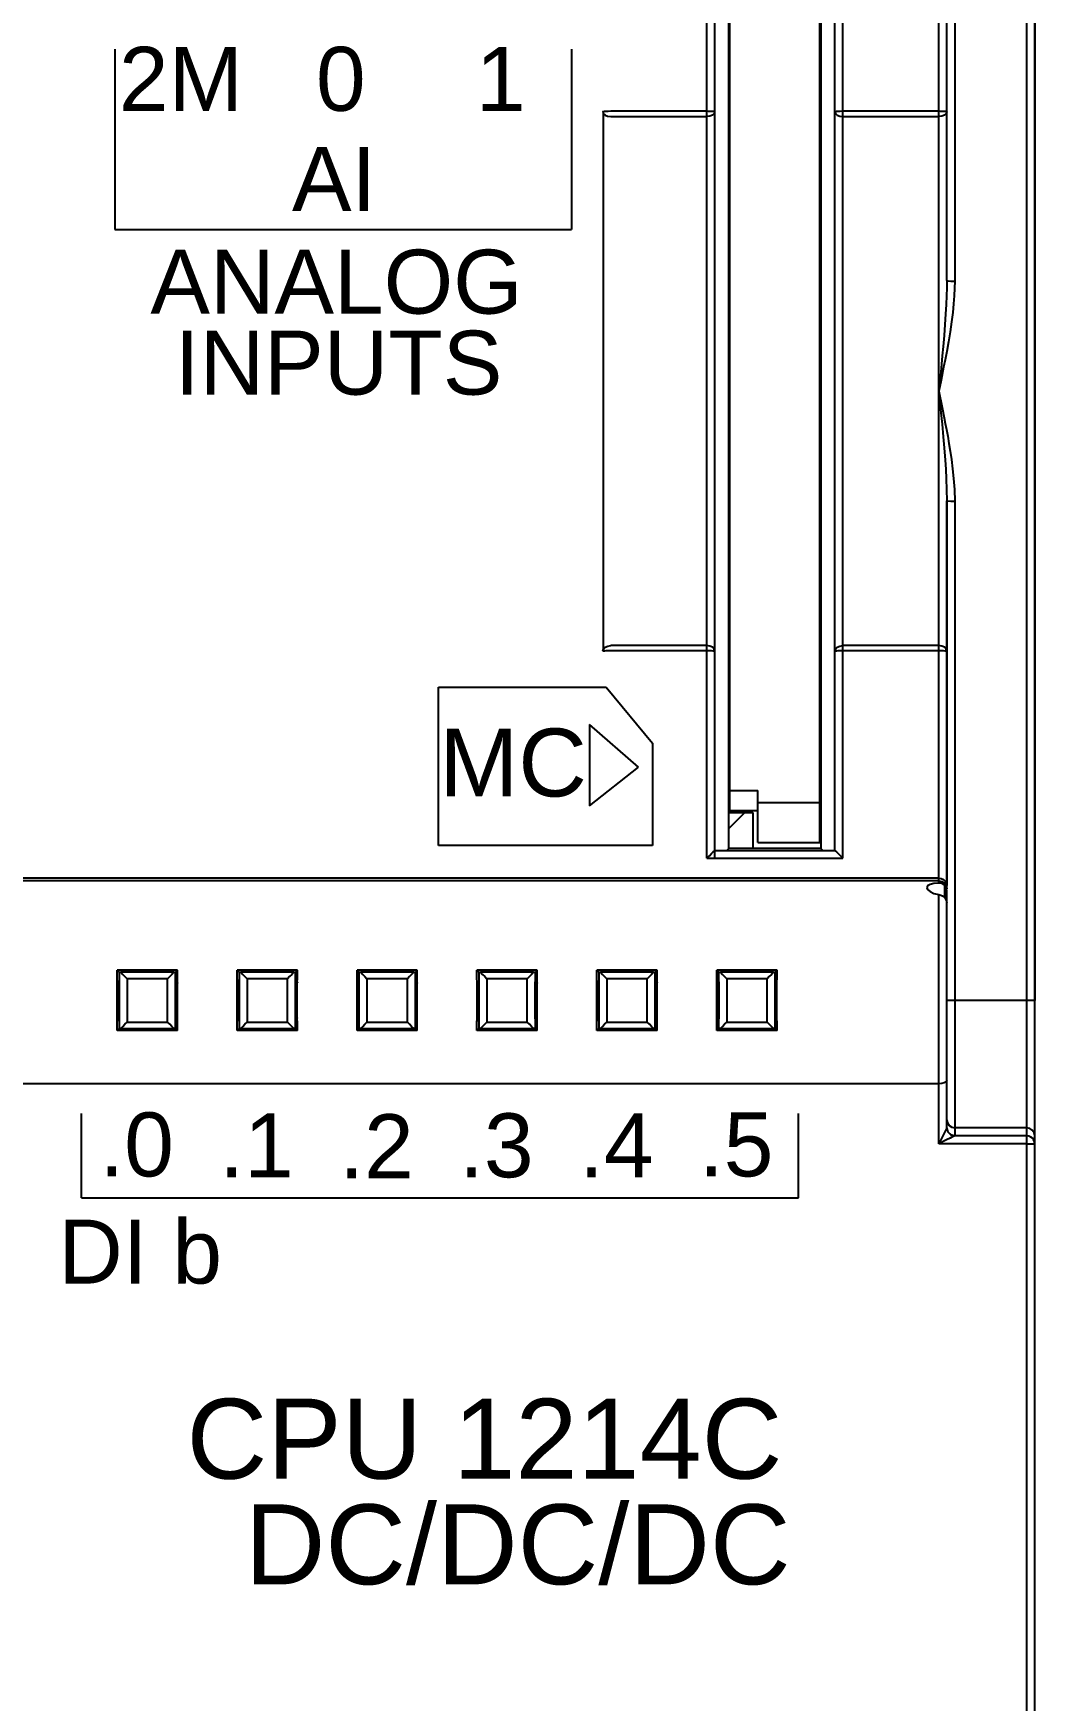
# Model space of a CAD drawing. Header units: inches. Extents: x 57 to 2760, y -193 to 2149.
# Drawn here: x 324.92 to 349.97, y 1948.28 to 1989.98 of the extents above; entities that cross this region are included whole.
import ezdxf

# ---------------------------------------------------------------- set-up
doc = ezdxf.new("R2010")
doc.units = ezdxf.units.IN
doc.header["$MEASUREMENT"] = 0
doc.styles.get("Standard").update_dxf_attribs({"font": 'arial.ttf'})

msp = doc.modelspace()

# ---------------------------------------------------------------- linework, layer by layer
at = {"color": 7, "linetype": 'Continuous'}
for p, q in [((349.97114, 2002.39462), (349.97114, 1965.79462)), ((349.97114, 1903.19462), (349.97114, 2002.39462)), ((349.77114, 1906.56641), (349.77114, 1999.02283)), ((347.57114, 1968.73047), (347.57114, 1996.3686)), ((347.77114, 1983.79926), (347.77114, 1995.96728)), ((341.77114, 1969.35255), (341.77114, 1994.26449)), ((341.97114, 1988.21393), (341.97114, 1994.0456)), ((344.97114, 1969.54462), (344.97114, 1994.0456)), ((345.17114, 1969.35255), (345.17114, 1994.26449)), ((342.32114, 1969.59462), (342.32114, 1993.99462)), ((344.59614, 1969.74462), (344.59614, 1993.84462)), ((344.62114, 1993.99462), (344.62114, 1969.59462)), ((347.97114, 1993.49659), (347.97114, 1983.78125)), ((342.34614, 1970.54462), (342.34614, 1993.04462)), ((341.97114, 1974.33236), (341.97114, 1988.21393)), ((339.17114, 1988.02583), (339.17114, 1974.52674)), ((339.36428, 1988.03863), (341.76428, 1988.03863)), ((339.36428, 1987.89965), (341.76428, 1987.89965)), ((345.17114, 1988.03863), (347.57114, 1988.03863)), ((345.17114, 1987.89965), (347.57114, 1987.89965)), ((347.65832, 1981.91207), (347.61933, 1981.50969)), ((347.69376, 1981.6297), (347.62846, 1981.30863)), ((347.61933, 1981.50969), (347.57114, 1981.03199)), ((347.62846, 1981.30863), (347.57119, 1981.03233)), ((347.57114, 1981.03267), (347.62608, 1980.48724)), ((347.57119, 1981.03233), (347.65601, 1980.62095)), ((347.62608, 1980.48724), (347.65318, 1980.20882)), ((347.77114, 1978.29232), (347.77114, 1968.66673)), ((347.77114, 1968.58396), (347.77114, 1978.29232)), ((347.97114, 1978.27982), (347.97114, 1962.41023)), ((341.76639, 1974.66782), (339.36639, 1974.66782)), ((341.76639, 1974.5357), (339.36639, 1974.5357)), ((347.57114, 1974.66782), (345.17114, 1974.66782)), ((347.57114, 1974.5357), (345.17114, 1974.5357)), ((341.97114, 1969.35255), (341.97114, 1974.43676)), ((342.34614, 1973.59462), (342.32114, 1973.59462)), ((342.34614, 1971.04462), (343.04614, 1971.04462)), ((343.04614, 1969.74462), (343.04614, 1971.04462)), ((343.04614, 1970.74462), (344.59614, 1970.74462)), ((342.32114, 1970.49462), (342.92114, 1970.49462)), ((342.32114, 1970.09462), (342.72114, 1970.49462)), ((342.34614, 1970.54462), (343.04614, 1970.54462)), ((342.92114, 1970.49462), (342.92114, 1969.59462)), ((341.97098, 1969.54462), (344.9713, 1969.54462)), ((341.97114, 1969.54462), (344.97114, 1969.54462)), ((342.32114, 1969.59462), (342.27114, 1969.54462)), ((344.62114, 1969.59462), (342.32114, 1969.59462)), ((343.04614, 1969.74462), (344.59614, 1969.74462)), ((344.62114, 1969.59462), (344.67114, 1969.54462)), ((341.77114, 1969.35255), (345.17114, 1969.35255)), ((347.57114, 1968.8506), (295.12114, 1968.8506)), ((347.57114, 1968.7832), (295.12114, 1968.7832)), ((347.72114, 1968.36352), (347.72114, 1968.67134)), ((347.75824, 1968.61271), (347.72114, 1968.67134)), ((347.75592, 1968.66021), (347.77114, 1968.58396)), ((347.77114, 1968.54547), (347.75824, 1968.61271)), ((347.57114, 1962.21162), (347.57114, 1968.44026)), ((347.77114, 1962.60947), (347.77114, 1968.54547)), ((328.52449, 1966.54797), (327.01779, 1966.54797)), ((327.06438, 1966.50138), (327.01779, 1966.54797)), ((328.4779, 1966.50138), (328.52449, 1966.54797)), ((331.52449, 1966.54797), (330.01779, 1966.54797)), ((330.06438, 1966.50138), (330.01779, 1966.54797)), ((331.4779, 1966.50138), (331.52449, 1966.54797)), ((334.52449, 1966.54797), (333.01779, 1966.54797)), ((333.06438, 1966.50138), (333.01779, 1966.54797)), ((334.4779, 1966.50138), (334.52449, 1966.54797)), ((337.52449, 1966.54797), (336.01779, 1966.54797)), ((336.06438, 1966.50138), (336.01779, 1966.54797)), ((337.4779, 1966.50138), (337.52449, 1966.54797)), ((340.52449, 1966.54797), (339.01779, 1966.54797)), ((339.06438, 1966.50138), (339.01779, 1966.54797)), ((340.4779, 1966.50138), (340.52449, 1966.54797)), ((343.52449, 1966.54797), (342.01779, 1966.54797)), ((342.06438, 1966.50138), (342.01779, 1966.54797)), ((343.4779, 1966.50138), (343.52449, 1966.54797)), ((327.03803, 1966.29457), (327.01876, 1966.2227)), ((327.04568, 1966.02323), (327.04433, 1966.13353)), ((327.06438, 1966.50138), (327.10823, 1966.5006)), ((328.43405, 1966.5006), (327.10823, 1966.5006)), ((328.27715, 1966.33677), (327.26513, 1966.33677)), ((328.43405, 1966.5006), (328.4779, 1966.50138)), ((328.52378, 1966.3099), (328.50425, 1966.29457)), ((328.50425, 1966.29457), (328.52352, 1966.2227)), ((330.03803, 1966.29457), (330.01876, 1966.2227)), ((330.04568, 1966.02323), (330.04433, 1966.13353)), ((330.06438, 1966.50138), (330.10823, 1966.5006)), ((331.43405, 1966.5006), (330.10823, 1966.5006)), ((331.27715, 1966.33677), (330.26513, 1966.33677)), ((331.43405, 1966.5006), (331.4779, 1966.50138)), ((331.52378, 1966.3099), (331.50425, 1966.29457)), ((331.50425, 1966.29457), (331.52352, 1966.2227)), ((333.03803, 1966.29457), (333.01876, 1966.2227)), ((333.04568, 1966.02323), (333.04433, 1966.13353)), ((333.06438, 1966.50138), (333.10823, 1966.5006)), ((334.43405, 1966.5006), (333.10823, 1966.5006)), ((334.27715, 1966.33677), (333.26513, 1966.33677)), ((334.43405, 1966.5006), (334.4779, 1966.50138)), ((334.52378, 1966.3099), (334.50425, 1966.29457)), ((334.50425, 1966.29457), (334.52352, 1966.2227)), ((336.03803, 1966.29457), (336.01876, 1966.2227)), ((336.04568, 1966.02323), (336.04433, 1966.13353)), ((336.06438, 1966.50138), (336.09361, 1966.50086)), ((336.09361, 1966.50086), (336.10823, 1966.5006)), ((337.43405, 1966.5006), (336.10823, 1966.5006)), ((337.27715, 1966.33677), (336.26513, 1966.33677)), ((337.43405, 1966.5006), (337.4779, 1966.50138)), ((337.52378, 1966.3099), (337.50425, 1966.29457)), ((337.50425, 1966.29457), (337.52352, 1966.2227)), ((339.03803, 1966.29457), (339.01876, 1966.2227)), ((339.04568, 1966.02323), (339.04433, 1966.13353)), ((339.06438, 1966.50138), (339.09361, 1966.50086)), ((339.09361, 1966.50086), (339.10823, 1966.5006)), ((340.43405, 1966.5006), (339.10823, 1966.5006)), ((340.27715, 1966.33677), (339.26513, 1966.33677)), ((340.43405, 1966.5006), (340.4779, 1966.50138)), ((340.52378, 1966.3099), (340.50425, 1966.29457)), ((340.50425, 1966.29457), (340.52352, 1966.2227)), ((342.03803, 1966.29457), (342.01876, 1966.2227)), ((342.04568, 1966.02323), (342.04433, 1966.13353)), ((342.06438, 1966.50138), (342.09361, 1966.50086)), ((342.09361, 1966.50086), (342.10823, 1966.5006)), ((343.43405, 1966.5006), (342.10823, 1966.5006)), ((343.27715, 1966.33677), (342.26513, 1966.33677)), ((343.43405, 1966.5006), (343.4779, 1966.50138)), ((327.04646, 1965.89626), (327.04568, 1966.02323)), ((327.04616, 1965.63028), (327.04662, 1965.76211)), ((327.04662, 1965.76211), (327.04646, 1965.89626)), ((328.49607, 1965.95021), (328.49565, 1965.81894)), ((328.49565, 1965.81894), (328.49585, 1965.68611)), ((328.49585, 1965.68611), (328.49665, 1965.56094)), ((328.49709, 1966.07042), (328.49607, 1965.95021)), ((330.04646, 1965.89626), (330.04568, 1966.02323)), ((330.04616, 1965.63028), (330.04662, 1965.76211)), ((330.04662, 1965.76211), (330.04646, 1965.89626)), ((331.49607, 1965.95021), (331.49565, 1965.81894)), ((331.49565, 1965.81894), (331.49585, 1965.68611)), ((331.49585, 1965.68611), (331.49665, 1965.56094)), ((331.49709, 1966.07042), (331.49607, 1965.95021)), ((333.04646, 1965.89626), (333.04568, 1966.02323)), ((333.04616, 1965.63028), (333.04662, 1965.76211)), ((333.04662, 1965.76211), (333.04646, 1965.89626)), ((334.49607, 1965.95021), (334.49565, 1965.81894)), ((334.49565, 1965.81894), (334.49585, 1965.68611)), ((334.49585, 1965.68611), (334.49665, 1965.56094)), ((334.49709, 1966.07042), (334.49607, 1965.95021)), ((336.04646, 1965.89626), (336.04568, 1966.02323)), ((336.04616, 1965.63028), (336.04662, 1965.76211)), ((336.04662, 1965.76211), (336.04646, 1965.89626)), ((337.49578, 1965.88536), (337.49567, 1965.75213)), ((337.49567, 1965.75213), (337.49617, 1965.622)), ((337.49651, 1966.0123), (337.49578, 1965.88536)), ((339.04646, 1965.89626), (339.04568, 1966.02323)), ((339.04616, 1965.63028), (339.04662, 1965.76211)), ((339.04662, 1965.76211), (339.04646, 1965.89626)), ((340.49607, 1965.95021), (340.49565, 1965.81894)), ((340.49565, 1965.81894), (340.49585, 1965.68611)), ((340.49585, 1965.68611), (340.49665, 1965.56094)), ((340.49709, 1966.07042), (340.49607, 1965.95021)), ((342.04646, 1965.89626), (342.04568, 1966.02323)), ((342.04616, 1965.63028), (342.04662, 1965.76211)), ((342.04662, 1965.76211), (342.04646, 1965.89626)), ((349.97114, 1965.79462), (347.77114, 1965.79462)), ((327.0185, 1965.27934), (327.03803, 1965.29467)), ((327.03803, 1965.29467), (327.01876, 1965.36654)), ((327.04509, 1965.51018), (327.04616, 1965.63028)), ((328.49665, 1965.56094), (328.498, 1965.45226)), ((328.50425, 1965.29467), (328.52352, 1965.36654)), ((330.0185, 1965.27934), (330.03803, 1965.29467)), ((330.03803, 1965.29467), (330.01876, 1965.36654)), ((330.04509, 1965.51018), (330.04616, 1965.63028)), ((331.49665, 1965.56094), (331.498, 1965.45226)), ((331.50425, 1965.29467), (331.52352, 1965.36654)), ((333.0185, 1965.27934), (333.03803, 1965.29467)), ((333.03803, 1965.29467), (333.01876, 1965.36654)), ((333.04509, 1965.51018), (333.04616, 1965.63028)), ((334.49665, 1965.56094), (334.498, 1965.45226)), ((334.50425, 1965.29467), (334.52352, 1965.36654)), ((336.0185, 1965.27934), (336.03803, 1965.29467)), ((336.03803, 1965.29467), (336.01876, 1965.36654)), ((336.04509, 1965.51018), (336.04616, 1965.63028)), ((337.50425, 1965.29467), (337.52352, 1965.36654)), ((339.0185, 1965.27934), (339.03803, 1965.29467)), ((339.03803, 1965.29467), (339.01876, 1965.36654)), ((339.04509, 1965.51018), (339.04616, 1965.63028)), ((340.49665, 1965.56094), (340.498, 1965.45226)), ((340.50425, 1965.29467), (340.52352, 1965.36654)), ((342.0185, 1965.27934), (342.03803, 1965.29467)), ((342.03803, 1965.29467), (342.01876, 1965.36654)), ((342.04509, 1965.51018), (342.04616, 1965.63028)), ((327.06438, 1965.08786), (327.01779, 1965.04127)), ((328.52449, 1965.04127), (327.01779, 1965.04127)), ((327.10822, 1965.08864), (327.06438, 1965.08786)), ((327.10822, 1965.08864), (328.43406, 1965.08864)), ((327.26513, 1965.25247), (328.27715, 1965.25247)), ((328.4779, 1965.08786), (328.43406, 1965.08864)), ((328.4779, 1965.08786), (328.52449, 1965.04127)), ((330.06438, 1965.08786), (330.01779, 1965.04127)), ((331.52449, 1965.04127), (330.01779, 1965.04127)), ((330.10822, 1965.08864), (330.06438, 1965.08786)), ((330.10822, 1965.08864), (331.43406, 1965.08864)), ((330.26513, 1965.25247), (331.27715, 1965.25247)), ((331.4779, 1965.08786), (331.43406, 1965.08864)), ((331.4779, 1965.08786), (331.52449, 1965.04127)), ((333.06438, 1965.08786), (333.01779, 1965.04127)), ((334.52449, 1965.04127), (333.01779, 1965.04127)), ((333.10822, 1965.08864), (333.06438, 1965.08786)), ((333.10822, 1965.08864), (334.43406, 1965.08864)), ((333.26513, 1965.25247), (334.27715, 1965.25247)), ((334.4779, 1965.08786), (334.43406, 1965.08864)), ((334.4779, 1965.08786), (334.52449, 1965.04127)), ((336.06438, 1965.08786), (336.01779, 1965.04127)), ((337.52449, 1965.04127), (336.01779, 1965.04127)), ((336.10822, 1965.08864), (336.06438, 1965.08786)), ((336.10822, 1965.08864), (337.43406, 1965.08864)), ((336.26513, 1965.25247), (337.27715, 1965.25247)), ((337.4779, 1965.08786), (337.43406, 1965.08864)), ((337.4779, 1965.08786), (337.52449, 1965.04127)), ((339.06438, 1965.08786), (339.01779, 1965.04127)), ((340.52449, 1965.04127), (339.01779, 1965.04127)), ((339.10822, 1965.08864), (339.06438, 1965.08786)), ((339.10822, 1965.08864), (340.43406, 1965.08864)), ((339.26513, 1965.25247), (340.27715, 1965.25247)), ((340.44868, 1965.08838), (340.43406, 1965.08864)), ((340.4779, 1965.08786), (340.44868, 1965.08838)), ((340.4779, 1965.08786), (340.52449, 1965.04127)), ((342.06438, 1965.08786), (342.01779, 1965.04127)), ((343.52449, 1965.04127), (342.01779, 1965.04127)), ((342.10822, 1965.08864), (342.06438, 1965.08786)), ((342.10822, 1965.08864), (343.43406, 1965.08864)), ((342.26513, 1965.25247), (343.27715, 1965.25247)), ((343.44868, 1965.08838), (343.43406, 1965.08864)), ((343.4779, 1965.08786), (343.44868, 1965.08838)), ((343.4779, 1965.08786), (343.52449, 1965.04127)), ((347.57114, 1963.71075), (295.12114, 1963.71075)), ((347.71315, 1962.49425), (347.57114, 1962.21162)), ((347.75377, 1962.57412), (347.71315, 1962.49425)), ((347.85517, 1962.35232), (347.76186, 1962.30645)), ((347.9025, 1962.37533), (347.85517, 1962.35232)), ((349.77114, 1962.40638), (347.96871, 1962.40638)), ((349.77114, 1962.6068), (347.97114, 1962.6068)), ((347.76186, 1962.30645), (347.57114, 1962.21162)), ((349.77114, 1962.21162), (347.57114, 1962.21162))]:
    msp.add_line(p, q, dxfattribs=at)
for p, q in [((326.95614, 1989.58839), (326.95614, 1985.07481)), ((338.38614, 1989.58839), (338.38614, 1985.07481)), ((326.95614, 1985.07481), (338.38614, 1985.07481)), ((335.05312, 1969.66649), (335.05312, 1973.62782)), ((335.05312, 1973.62782), (339.24793, 1973.62782)), ((339.24793, 1973.62782), (340.41221, 1972.22856)), ((340.06255, 1971.62474), (338.8328, 1972.69625)), ((338.8328, 1972.69625), (338.8328, 1970.65917)), ((340.41143, 1972.2295), (340.41143, 1969.66649)), ((338.8328, 1970.65917), (340.06255, 1971.62474)), ((340.41143, 1969.66649), (335.05312, 1969.66649)), ((326.12071, 1960.85347), (326.12071, 1962.9695)), ((344.05981, 1960.85347), (344.05981, 1962.9695)), ((326.12071, 1960.85347), (344.05981, 1960.85347))]:
    msp.add_line(p, q)
for points in [[(339.16428, 1988.02175), (339.16823, 1988.02506), (339.18161, 1988.02858), (339.20667, 1988.03209), (339.24525, 1988.03531), (339.29824, 1988.0379), (339.36428, 1988.03863)], [(339.16428, 1988.02175), (339.17907, 1987.97567), (339.22216, 1987.93584), (339.28735, 1987.90904), (339.36428, 1987.89965)], [(341.76428, 1988.03863), (341.80383, 1988.03824), (341.84568, 1988.03718), (341.88735, 1988.03514), (341.92495, 1988.03186), (341.95302, 1988.02737), (341.96428, 1988.02175)], [(341.96428, 1988.02175), (341.9495, 1987.97567), (341.90641, 1987.93584), (341.84122, 1987.90904), (341.76428, 1987.89965)], [(344.97114, 1988.02175), (344.97509, 1988.02506), (344.98846, 1988.02858), (345.01352, 1988.03209), (345.0521, 1988.03531), (345.1051, 1988.0379), (345.17114, 1988.03863)], [(344.97114, 1988.02175), (344.98592, 1987.97567), (345.02901, 1987.93584), (345.0942, 1987.90904), (345.17114, 1987.89965)], [(347.57114, 1988.03863), (347.61069, 1988.03824), (347.65254, 1988.03718), (347.69421, 1988.03514), (347.7318, 1988.03186), (347.75987, 1988.02737), (347.77114, 1988.02175)], [(347.77114, 1988.02175), (347.75635, 1987.97567), (347.71327, 1987.93584), (347.64807, 1987.90904), (347.57114, 1987.89965)], [(347.77114, 1983.79926), (347.76944, 1983.61555), (347.76419, 1983.41493), (347.75518, 1983.19669), (347.74217, 1982.95943), (347.72489, 1982.70076), (347.70357, 1982.42443), (347.68033, 1982.15261), (347.65832, 1981.91207)], [(347.97114, 1983.78125), (347.96822, 1983.60702), (347.95919, 1983.41906), (347.94372, 1983.21706), (347.92146, 1983.00015), (347.89191, 1982.76626), (347.85497, 1982.51598), (347.81282, 1982.26167), (347.77022, 1982.02493), (347.7305, 1981.81605), (347.69376, 1981.6297)], [(347.77114, 1983.79926), (347.79793, 1983.79025), (347.87114, 1983.78366), (347.97114, 1983.78125)], [(347.65601, 1980.62095), (347.70735, 1980.36577), (347.73516, 1980.2236), (347.76431, 1980.07037), (347.79466, 1979.90469), (347.82595, 1979.72503), (347.85759, 1979.53041), (347.88869, 1979.31984), (347.91807, 1979.09156), (347.94389, 1978.84323), (347.96329, 1978.5711), (347.97114, 1978.27982)], [(347.65318, 1980.20882), (347.68293, 1979.88697), (347.69857, 1979.70665), (347.71438, 1979.51223), (347.72993, 1979.30309), (347.74461, 1979.07791), (347.75752, 1978.83496), (347.76721, 1978.57133), (347.77114, 1978.29232)], [(347.77114, 1978.29232), (347.79793, 1978.28607), (347.87114, 1978.28149), (347.97114, 1978.27982)], [(339.16639, 1974.52529), (339.18118, 1974.57907), (339.22426, 1974.62557), (339.28946, 1974.65686), (339.36639, 1974.66782)], [(339.36639, 1974.5357), (339.32692, 1974.53553), (339.28511, 1974.53477), (339.24344, 1974.53345), (339.2058, 1974.53148), (339.17768, 1974.52875), (339.16639, 1974.52529)], [(341.96639, 1974.52529), (341.95161, 1974.57907), (341.90852, 1974.62557), (341.84333, 1974.65686), (341.76639, 1974.66782)], [(341.96639, 1974.52529), (341.96247, 1974.52736), (341.94917, 1974.52953), (341.92423, 1974.53172), (341.88578, 1974.53357), (341.83292, 1974.53493), (341.76639, 1974.5357)], [(344.97114, 1974.52529), (344.98592, 1974.57907), (345.02901, 1974.62557), (345.0942, 1974.65686), (345.17114, 1974.66782)], [(345.17114, 1974.5357), (345.13166, 1974.53553), (345.08986, 1974.53477), (345.04818, 1974.53345), (345.01055, 1974.53148), (344.98242, 1974.52875), (344.97114, 1974.52529)], [(347.77114, 1974.52529), (347.75635, 1974.57907), (347.71327, 1974.62557), (347.64807, 1974.65686), (347.57114, 1974.66782)], [(347.77114, 1974.52529), (347.76721, 1974.52736), (347.75392, 1974.52953), (347.72898, 1974.53172), (347.69052, 1974.53357), (347.63766, 1974.53493), (347.57114, 1974.5357)], [(341.77114, 1969.35255), (341.83251, 1969.4135), (341.88723, 1969.4671), (341.92991, 1969.50811), (341.95884, 1969.53493), (341.97098, 1969.54462)], [(344.9713, 1969.54462), (344.98343, 1969.53493), (345.01233, 1969.50814), (345.055, 1969.46715), (345.10976, 1969.41351), (345.17114, 1969.35255)], [(347.57114, 1968.73047), (347.44942, 1968.71616), (347.35329, 1968.69181), (347.29209, 1968.65723), (347.27114, 1968.6137)], [(347.27114, 1968.6137), (347.29209, 1968.56439), (347.3533, 1968.5145), (347.44942, 1968.47079), (347.57114, 1968.44026)], [(347.57114, 1968.8506), (347.63237, 1968.84177), (347.68689, 1968.81667), (347.7307, 1968.77759), (347.76039, 1968.72618), (347.77114, 1968.66673)], [(347.57114, 1968.7832), (347.64768, 1968.76804), (347.71256, 1968.72485), (347.75592, 1968.66021)], [(347.72114, 1968.67134), (347.67867, 1968.7055), (347.62642, 1968.72628), (347.57114, 1968.73047)], [(347.57114, 1968.44026), (347.62642, 1968.42536), (347.67867, 1968.39906), (347.72114, 1968.36352)], [(347.72114, 1968.36352), (347.75824, 1968.30489), (347.77114, 1968.23765)], [(327.01779, 1965.04127), (327.01928, 1965.54126), (327.01928, 1966.04834), (327.01779, 1966.54797)], [(328.52449, 1965.04127), (328.523, 1965.54126), (328.523, 1966.04834), (328.52449, 1966.54797)], [(330.01779, 1965.04127), (330.01928, 1965.54126), (330.01928, 1966.04834), (330.01779, 1966.54797)], [(331.52449, 1965.04127), (331.523, 1965.54126), (331.523, 1966.04834), (331.52449, 1966.54797)], [(333.01779, 1965.04127), (333.01928, 1965.54126), (333.01928, 1966.04834), (333.01779, 1966.54797)], [(334.52449, 1965.04127), (334.523, 1965.54126), (334.523, 1966.04834), (334.52449, 1966.54797)], [(336.01779, 1965.04127), (336.01928, 1965.54126), (336.01928, 1966.04834), (336.01779, 1966.54797)], [(337.52449, 1965.04127), (337.523, 1965.54126), (337.523, 1966.04834), (337.52449, 1966.54797)], [(339.01779, 1965.04127), (339.01928, 1965.54126), (339.01928, 1966.04834), (339.01779, 1966.54797)], [(340.52449, 1965.04127), (340.523, 1965.54126), (340.523, 1966.04834), (340.52449, 1966.54797)], [(342.01779, 1965.04127), (342.01928, 1965.54126), (342.01928, 1966.04834), (342.01779, 1966.54797)], [(343.52449, 1965.04127), (343.523, 1965.54126), (343.523, 1966.04834), (343.52449, 1966.54797)], [(327.04433, 1966.13353), (327.04348, 1966.17976), (327.04253, 1966.21901), (327.04149, 1966.2507), (327.04038, 1966.27423), (327.03922, 1966.289), (327.03803, 1966.29457)], [(327.06438, 1966.50138), (327.06579, 1966.03173), (327.06579, 1965.55779), (327.06438, 1965.08786)], [(327.10823, 1966.5006), (327.15869, 1966.44635), (327.21103, 1966.39176), (327.26513, 1966.33677)], [(327.26519, 1966.33677), (327.2658, 1965.61338), (327.26519, 1965.25247)], [(328.27709, 1965.25247), (328.27648, 1965.97584), (328.27709, 1966.33677)], [(328.43405, 1966.5006), (328.38359, 1966.44635), (328.33124, 1966.39176), (328.27715, 1966.33677)], [(328.4779, 1965.08786), (328.47649, 1965.55779), (328.47649, 1966.03173), (328.4779, 1966.50138)], [(328.50425, 1966.29457), (328.50288, 1966.28729), (328.50165, 1966.26986), (328.50054, 1966.24409), (328.49953, 1966.2107), (328.49861, 1966.17033), (328.49709, 1966.07042)], [(330.04433, 1966.13353), (330.04348, 1966.17976), (330.04253, 1966.21901), (330.04149, 1966.2507), (330.04038, 1966.27423), (330.03922, 1966.289), (330.03803, 1966.29457)], [(330.06438, 1966.50138), (330.06579, 1966.03173), (330.06579, 1965.55779), (330.06438, 1965.08786)], [(330.10823, 1966.5006), (330.15868, 1966.44636), (330.21102, 1966.39177), (330.26513, 1966.33677)], [(330.26519, 1966.33677), (330.2658, 1965.61338), (330.26519, 1965.25247)], [(331.27709, 1965.25247), (331.27648, 1965.97584), (331.27709, 1966.33677)], [(331.43405, 1966.5006), (331.3836, 1966.44636), (331.33126, 1966.39177), (331.27715, 1966.33677)], [(331.4779, 1965.08786), (331.47649, 1965.55779), (331.47649, 1966.03173), (331.4779, 1966.50138)], [(331.50425, 1966.29457), (331.50288, 1966.28729), (331.50165, 1966.26986), (331.50054, 1966.24409), (331.49953, 1966.2107), (331.49861, 1966.17033), (331.49709, 1966.07042)], [(333.04433, 1966.13353), (333.04348, 1966.17976), (333.04253, 1966.21901), (333.04149, 1966.2507), (333.04038, 1966.27423), (333.03922, 1966.289), (333.03803, 1966.29457)], [(333.06438, 1966.50138), (333.06579, 1966.03173), (333.06579, 1965.55779), (333.06438, 1965.08786)], [(333.10823, 1966.5006), (333.15867, 1966.44638), (333.21101, 1966.39178), (333.26513, 1966.33677)], [(333.26519, 1966.33677), (333.2658, 1965.61338), (333.26519, 1965.25247)], [(334.27709, 1965.25247), (334.27648, 1965.97584), (334.27709, 1966.33677)], [(334.43405, 1966.5006), (334.38361, 1966.44638), (334.33127, 1966.39178), (334.27715, 1966.33677)], [(334.4779, 1965.08786), (334.47649, 1965.55779), (334.47649, 1966.03173), (334.4779, 1966.50138)], [(334.50425, 1966.29457), (334.50288, 1966.28729), (334.50165, 1966.26986), (334.50054, 1966.24409), (334.49953, 1966.2107), (334.49861, 1966.17033), (334.49709, 1966.07042)], [(336.04433, 1966.13353), (336.04348, 1966.17976), (336.04253, 1966.21901), (336.04149, 1966.2507), (336.04038, 1966.27423), (336.03922, 1966.289), (336.03803, 1966.29457)], [(336.06438, 1966.50138), (336.06579, 1966.03173), (336.06579, 1965.55779), (336.06438, 1965.08786)], [(336.10823, 1966.5006), (336.15865, 1966.44639), (336.211, 1966.3918), (336.26513, 1966.33677)], [(336.26519, 1966.33677), (336.2658, 1965.61338), (336.26519, 1965.25247)], [(337.27709, 1965.25247), (337.27648, 1965.97584), (337.27709, 1966.33677)], [(337.43405, 1966.5006), (337.38362, 1966.44639), (337.33128, 1966.3918), (337.27715, 1966.33677)], [(337.4779, 1965.08786), (337.47649, 1965.55779), (337.47649, 1966.03173), (337.4779, 1966.50138)], [(337.50425, 1966.29457), (337.50288, 1966.28729), (337.50165, 1966.26986), (337.50054, 1966.24409), (337.49953, 1966.2107), (337.49861, 1966.17033), (337.49779, 1966.12341), (337.49651, 1966.0123)], [(339.04433, 1966.13353), (339.04348, 1966.17976), (339.04253, 1966.21901), (339.04149, 1966.2507), (339.04038, 1966.27423), (339.03922, 1966.289), (339.03803, 1966.29457)], [(339.06438, 1966.50138), (339.06579, 1966.03173), (339.06579, 1965.55779), (339.06438, 1965.08786)], [(339.10823, 1966.5006), (339.15864, 1966.4464), (339.21098, 1966.39181), (339.26513, 1966.33677)], [(339.26519, 1966.33677), (339.2658, 1965.61338), (339.26519, 1965.25247)], [(340.27709, 1965.25247), (340.27648, 1965.97584), (340.27709, 1966.33677)], [(340.43405, 1966.5006), (340.38363, 1966.4464), (340.33129, 1966.39181), (340.27715, 1966.33677)], [(340.4779, 1965.08786), (340.47649, 1965.55779), (340.47649, 1966.03173), (340.4779, 1966.50138)], [(340.50425, 1966.29457), (340.50288, 1966.28729), (340.50165, 1966.26986), (340.50054, 1966.24409), (340.49953, 1966.2107), (340.49861, 1966.17033), (340.49709, 1966.07042)], [(342.04433, 1966.13353), (342.04348, 1966.17976), (342.04253, 1966.21901), (342.04149, 1966.2507), (342.04038, 1966.27423), (342.03922, 1966.289), (342.03803, 1966.29457)], [(342.06438, 1966.50138), (342.06579, 1966.03173), (342.06579, 1965.55779), (342.06438, 1965.08786)], [(342.10823, 1966.5006), (342.15863, 1966.44641), (342.21097, 1966.39182), (342.26513, 1966.33677)], [(342.26519, 1966.33677), (342.2658, 1965.61338), (342.26519, 1965.25247)], [(343.27709, 1965.25247), (343.27648, 1965.97584), (343.27709, 1966.33677)], [(343.43405, 1966.5006), (343.38365, 1966.44641), (343.33131, 1966.39182), (343.27715, 1966.33677)], [(343.4779, 1965.08786), (343.47649, 1965.55779), (343.47649, 1966.03173), (343.4779, 1966.50138)], [(327.03803, 1965.29467), (327.03927, 1965.30068), (327.04044, 1965.31595), (327.04154, 1965.3397), (327.04256, 1965.37142), (327.04351, 1965.41083), (327.04509, 1965.51018)], [(328.498, 1965.45226), (328.49886, 1965.40669), (328.49981, 1965.36816), (328.50084, 1965.33727), (328.50193, 1965.31446), (328.50307, 1965.30013), (328.50425, 1965.29467)], [(330.03803, 1965.29467), (330.03927, 1965.30068), (330.04044, 1965.31595), (330.04154, 1965.3397), (330.04256, 1965.37142), (330.04351, 1965.41083), (330.04509, 1965.51018)], [(331.498, 1965.45226), (331.49886, 1965.40669), (331.49981, 1965.36816), (331.50084, 1965.33727), (331.50193, 1965.31446), (331.50307, 1965.30013), (331.50425, 1965.29467)], [(333.03803, 1965.29467), (333.03927, 1965.30068), (333.04044, 1965.31595), (333.04154, 1965.3397), (333.04256, 1965.37142), (333.04351, 1965.41083), (333.04509, 1965.51018)], [(334.498, 1965.45226), (334.49886, 1965.40669), (334.49981, 1965.36816), (334.50084, 1965.33727), (334.50193, 1965.31446), (334.50307, 1965.30013), (334.50425, 1965.29467)], [(336.03803, 1965.29467), (336.03927, 1965.30068), (336.04044, 1965.31595), (336.04154, 1965.3397), (336.04256, 1965.37142), (336.04351, 1965.41083), (336.04509, 1965.51018)], [(337.49617, 1965.622), (337.49665, 1965.56094), (337.498, 1965.45226)], [(337.498, 1965.45226), (337.49886, 1965.40669), (337.49981, 1965.36816), (337.50084, 1965.33727), (337.50193, 1965.31446), (337.50307, 1965.30013), (337.50425, 1965.29467)], [(339.03803, 1965.29467), (339.03927, 1965.30068), (339.04044, 1965.31595), (339.04154, 1965.3397), (339.04256, 1965.37142), (339.04351, 1965.41083), (339.04509, 1965.51018)], [(340.498, 1965.45226), (340.49886, 1965.40669), (340.49981, 1965.36816), (340.50084, 1965.33727), (340.50193, 1965.31446), (340.50307, 1965.30013), (340.50425, 1965.29467)], [(342.03803, 1965.29467), (342.03927, 1965.30068), (342.04044, 1965.31595), (342.04154, 1965.3397), (342.04256, 1965.37142), (342.04351, 1965.41083), (342.04509, 1965.51018)], [(327.10822, 1965.08864), (327.15869, 1965.14289), (327.21103, 1965.19748), (327.26513, 1965.25247)], [(328.43406, 1965.08864), (328.38359, 1965.14289), (328.33124, 1965.19748), (328.27715, 1965.25247)], [(330.10822, 1965.08864), (330.15868, 1965.14287), (330.21102, 1965.19747), (330.26513, 1965.25247)], [(331.43406, 1965.08864), (331.3836, 1965.14287), (331.33126, 1965.19747), (331.27715, 1965.25247)], [(333.10822, 1965.08864), (333.15866, 1965.14286), (333.21101, 1965.19745), (333.26513, 1965.25247)], [(334.43406, 1965.08864), (334.38361, 1965.14286), (334.33127, 1965.19745), (334.27715, 1965.25247)], [(336.10822, 1965.08864), (336.15865, 1965.14285), (336.211, 1965.19744), (336.26513, 1965.25247)], [(337.43406, 1965.08864), (337.38363, 1965.14285), (337.33128, 1965.19744), (337.27715, 1965.25247)], [(339.10822, 1965.08864), (339.15864, 1965.14284), (339.21099, 1965.19743), (339.26513, 1965.25247)], [(340.43406, 1965.08864), (340.38364, 1965.14284), (340.33129, 1965.19743), (340.27715, 1965.25247)], [(342.10822, 1965.08864), (342.15863, 1965.14283), (342.21097, 1965.19742), (342.26513, 1965.25247)], [(343.43406, 1965.08864), (343.38365, 1965.14283), (343.3313, 1965.19742), (343.27715, 1965.25247)], [(347.77114, 1963.79106), (347.75452, 1963.75859), (347.71043, 1963.73308), (347.64565, 1963.71641), (347.57114, 1963.71075)], [(347.77114, 1962.80604), (347.78636, 1962.72979), (347.82972, 1962.66515)], [(347.76993, 1962.6051), (347.76775, 1962.60109), (347.76443, 1962.59477), (347.75377, 1962.57412)], [(347.77114, 1962.60947), (347.77083, 1962.60727), (347.76993, 1962.6051)], [(347.76993, 1962.6051), (347.79736, 1962.50625), (347.87001, 1962.43361), (347.96871, 1962.40638)], [(347.77114, 1962.60947), (347.79793, 1962.50985), (347.87114, 1962.43693), (347.97114, 1962.41023)], [(347.82972, 1962.66515), (347.8946, 1962.62196), (347.97114, 1962.6068)], [(347.96871, 1962.40638), (347.96437, 1962.40454), (347.95772, 1962.40155), (347.94851, 1962.39729), (347.93639, 1962.39158), (347.9025, 1962.37533)], [(347.97114, 1962.41023), (347.97052, 1962.40829), (347.96871, 1962.40638)], [(349.97114, 1962.40756), (349.95592, 1962.4838), (349.91256, 1962.54844), (349.84768, 1962.59163), (349.77114, 1962.6068)], [(349.97114, 1962.20714), (349.96829, 1962.24066), (349.95878, 1962.27609), (349.94114, 1962.31209), (349.91403, 1962.34654), (349.87654, 1962.37647), (349.82852, 1962.398), (349.77114, 1962.40638)], [(349.77114, 1962.21162), (349.84816, 1962.21128), (349.91388, 1962.21028), (349.95654, 1962.20882), (349.97114, 1962.20714)]]:
    msp.add_lwpolyline(points, dxfattribs=at)

# ---------------------------------------------------------------- texts
for s, insert, char_height, width, attachment_point in [('2M', (328.6116, 1989.64244), 1.6, 5.3067617, 2), ('0', (332.6116, 1989.64244), 1.6, 5.3067617, 2), ('1', (336.6116, 1989.64244), 1.6, 5.3067617, 2), ('AI', (332.44462, 1987.13858), 1.6, 5.3067617, 2), ('ANALOG', (332.50364, 1984.57003), 1.6, 12.9076364, 2), ('INPUTS', (332.55539, 1982.54476), 1.6, 12.9076364, 2), ('MC', (336.92058, 1972.59429), 1.7, 12.9076364, 2), ('.0', (327.50323, 1961.36992), 1.6, 6.9302573, 8), ('.1', (330.50323, 1961.36992), 1.6, 6.9302573, 8), ('.2', (333.50323, 1961.34734), 1.6, 6.9302573, 8), ('.3', (336.50317, 1961.34734), 1.6, 6.9302573, 8), ('.4', (339.50323, 1961.36992), 1.6, 6.9302573, 8), ('.5', (342.50317, 1961.36992), 1.6, 6.9302573, 8), ('DI b', (327.59038, 1958.69013), 1.6, 5.4702222, 8), ('CPU 1214C', (343.65793, 1955.83299), 2, 16.32, 3), ('DC/DC/DC', (343.86364, 1953.19093), 2, 16.32, 3)]:
    msp.add_mtext(s, dxfattribs=dict(insert=insert, char_height=char_height, width=width, attachment_point=attachment_point))

doc.saveas('drawing.dxf')
